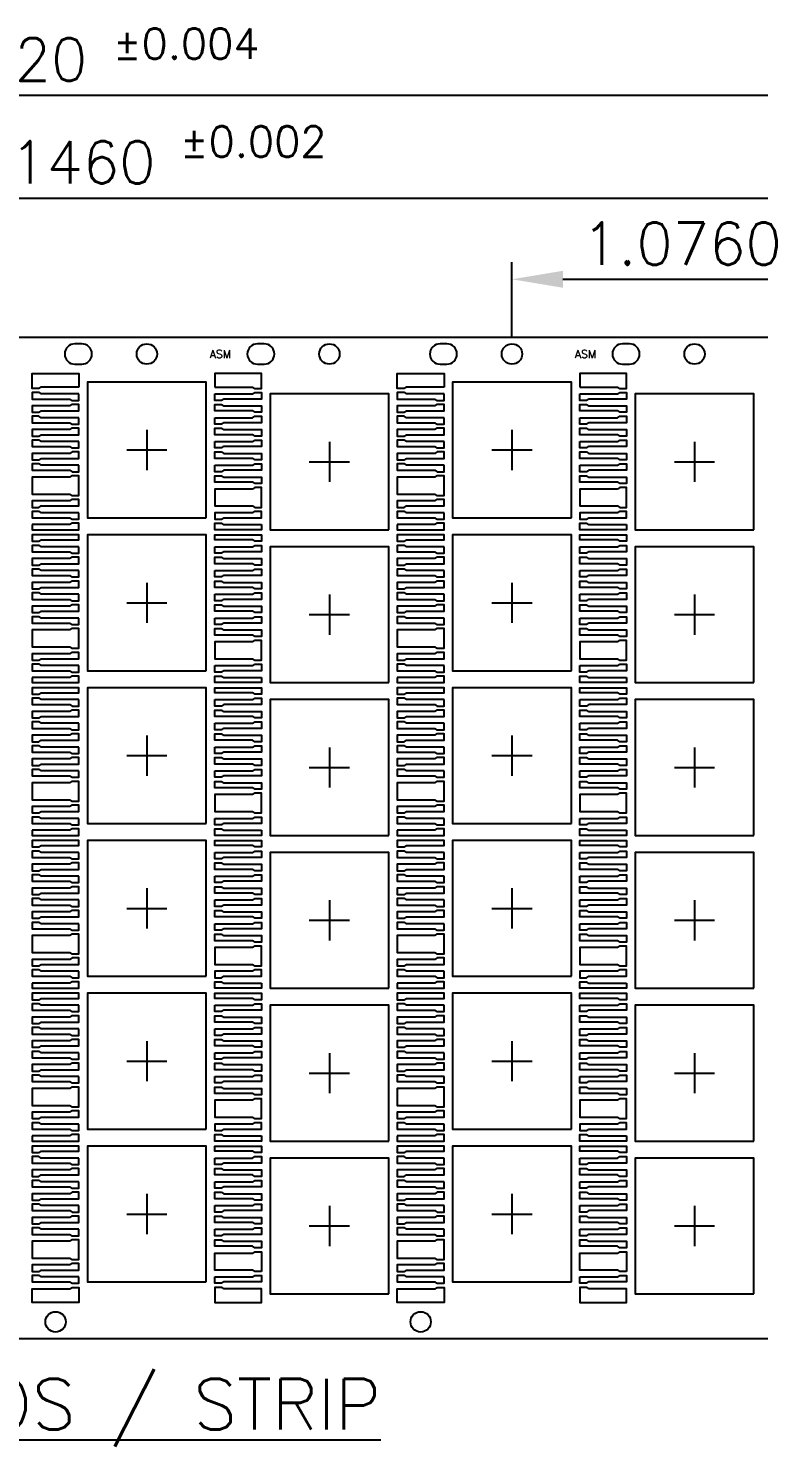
# Model space of a CAD drawing. Extents: x 32 to 268, y 59 to 388.
# Drawn here: x 142 to 185, y 58.9 to 142.4 of the extents above; entities that cross this region are included whole.
import ezdxf
from ezdxf.enums import TextEntityAlignment as Align
from ezdxf.lldxf.tags import DXFTag

# ---------------------------------------------------------------- set-up
doc = ezdxf.new("R2010")
doc.units = 0
doc.header["$LTSCALE"] = 8
doc.header["$MEASUREMENT"] = 0
for name, color, linetype in [('CEN', 2, 'CENTER'), ('COIN-LINE', 4, 'Continuous'), ('DIM', 7, 'Continuous'), ('LF-LINE', 1, 'Continuous'), ('PKG-OUT', 3, 'HIDDEN')]:
    doc.layers.add(name, color=color, linetype=linetype)
doc.styles.add('SIMPLEX', font='SIMPLEX.shx', dxfattribs={"height": 3})
tags = doc.linetypes.add('CENTER', pattern=[2, 1.25, -0.25, 0.25, -0.25]).pattern_tags.tags
tags[10:11] = [DXFTag(74, 4), DXFTag(75, 0), DXFTag(340, '0'), DXFTag(46, 1.0), DXFTag(50, 0.0), DXFTag(44, 0.0), DXFTag(45, 0.0)]
tags[8:9] = [DXFTag(74, 4), DXFTag(75, 0), DXFTag(340, '0'), DXFTag(46, 1.0), DXFTag(50, 0.0), DXFTag(44, 0.0), DXFTag(45, 0.0)]
tags[6:7] = [DXFTag(74, 4), DXFTag(75, 0), DXFTag(340, '0'), DXFTag(46, 1.0), DXFTag(50, 0.0), DXFTag(44, 0.0), DXFTag(45, 0.0)]
tags[4:5] = [DXFTag(74, 4), DXFTag(75, 0), DXFTag(340, '0'), DXFTag(46, 1.0), DXFTag(50, 0.0), DXFTag(44, 0.0), DXFTag(45, 0.0)]
tags = doc.linetypes.add('HIDDEN', pattern=[0.375, 0.25, -0.125]).pattern_tags.tags
tags[6:7] = [DXFTag(74, 4), DXFTag(75, 0), DXFTag(340, '0'), DXFTag(46, 1.0), DXFTag(50, 0.0), DXFTag(44, 0.0), DXFTag(45, 0.0)]
tags[4:5] = [DXFTag(74, 4), DXFTag(75, 0), DXFTag(340, '0'), DXFTag(46, 1.0), DXFTag(50, 0.0), DXFTag(44, 0.0), DXFTag(45, 0.0)]

msp = doc.modelspace()

# ---------------------------------------------------------------- linework, layer by layer
at = {"layer": 'CEN'}
for p, q in [((148.974, 118.79), (148.974, 116.423)), ((170.494, 118.79), (170.494, 116.423)), ((159.734, 118.09), (159.734, 115.723)), ((181.254, 118.09), (181.254, 115.723)), ((147.79, 117.607), (150.158, 117.607)), ((169.31, 117.607), (171.678, 117.607)), ((158.55, 116.907), (160.918, 116.907)), ((180.07, 116.907), (182.438, 116.907)), ((148.974, 109.79), (148.974, 107.423)), ((170.494, 109.79), (170.494, 107.423)), ((147.79, 108.607), (150.158, 108.607)), ((159.734, 109.09), (159.734, 106.723)), ((169.31, 108.607), (171.678, 108.607)), ((181.254, 109.09), (181.254, 106.723)), ((158.55, 107.907), (160.918, 107.907)), ((180.07, 107.907), (182.438, 107.907)), ((148.974, 100.79), (148.974, 98.423)), ((170.494, 100.79), (170.494, 98.423)), ((147.79, 99.607), (150.158, 99.607)), ((159.734, 100.09), (159.734, 97.723)), ((169.31, 99.607), (171.678, 99.607)), ((181.254, 100.09), (181.254, 97.723)), ((158.55, 98.907), (160.918, 98.907)), ((180.07, 98.907), (182.438, 98.907)), ((148.974, 91.79), (148.974, 89.423)), ((159.734, 91.09), (159.734, 88.723)), ((170.494, 91.79), (170.494, 89.423)), ((181.254, 91.09), (181.254, 88.723)), ((147.79, 90.607), (150.158, 90.607)), ((169.31, 90.607), (171.678, 90.607)), ((158.55, 89.907), (160.918, 89.907)), ((180.07, 89.907), (182.438, 89.907)), ((148.974, 82.79), (148.974, 80.423)), ((170.494, 82.79), (170.494, 80.423)), ((159.734, 82.09), (159.734, 79.723)), ((181.254, 82.09), (181.254, 79.723)), ((147.79, 81.607), (150.158, 81.607)), ((169.31, 81.607), (171.678, 81.607)), ((158.55, 80.907), (160.918, 80.907)), ((180.07, 80.907), (182.438, 80.907)), ((148.974, 73.79), (148.974, 71.423)), ((170.494, 73.79), (170.494, 71.423)), ((159.734, 73.09), (159.734, 70.723)), ((181.254, 73.09), (181.254, 70.723)), ((147.79, 72.607), (150.158, 72.607)), ((158.55, 71.907), (160.918, 71.907)), ((169.31, 72.607), (171.678, 72.607)), ((180.07, 71.907), (182.438, 71.907))]:
    msp.add_line(p, q, dxfattribs=at)
at = {"layer": 'COIN-LINE'}
for points in [[(45.974, 124.257), (238.854, 124.257)], [(238.854, 65.257), (45.974, 65.257)]]:
    msp.add_lwpolyline(points, dxfattribs=at)
for points in [[(144.734, 122.657), (145.134, 122.657, 1), (145.134, 123.857), (144.734, 123.857, 1)], [(155.494, 122.657), (155.894, 122.657, 1), (155.894, 123.857), (155.494, 123.857, 1)], [(166.254, 122.657), (166.654, 122.657, 1), (166.654, 123.857), (166.254, 123.857, 1)], [(177.014, 122.657), (177.414, 122.657, 1), (177.414, 123.857), (177.014, 123.857, 1)]]:
    msp.add_lwpolyline(points, format="xyb", close=True, dxfattribs=at)
for points in [[(144.974, 121.307), (142.754, 121.307), (142.614, 121.227), (142.214, 121.227), (142.214, 122.107), (144.974, 122.107)], [(152.974, 121.307), (155.194, 121.307), (155.334, 121.227), (155.734, 121.227), (155.734, 122.107), (152.974, 122.107)], [(166.494, 121.307), (164.274, 121.307), (164.134, 121.227), (163.734, 121.227), (163.734, 122.107), (166.494, 122.107)], [(174.494, 121.307), (176.714, 121.307), (176.854, 121.227), (177.254, 121.227), (177.254, 122.107), (174.494, 122.107)], [(144.974, 120.907), (142.754, 120.907), (142.614, 120.987), (142.214, 120.987), (142.214, 120.607), (144.434, 120.607), (144.574, 120.527), (144.974, 120.527)], [(144.574, 120.287), (144.434, 120.207), (142.214, 120.207), (142.214, 119.827), (142.614, 119.827), (142.754, 119.907), (144.974, 119.907), (144.974, 120.287)], [(152.974, 120.907), (155.194, 120.907), (155.334, 120.987), (155.734, 120.987), (155.734, 120.607), (153.514, 120.607), (153.374, 120.527), (152.974, 120.527)], [(153.374, 120.287), (153.514, 120.207), (155.734, 120.207), (155.734, 119.827), (155.334, 119.827), (155.194, 119.907), (152.974, 119.907), (152.974, 120.287)], [(166.494, 120.907), (164.274, 120.907), (164.134, 120.987), (163.734, 120.987), (163.734, 120.607), (165.954, 120.607), (166.094, 120.527), (166.494, 120.527)], [(166.094, 120.287), (165.954, 120.207), (163.734, 120.207), (163.734, 119.827), (164.134, 119.827), (164.274, 119.907), (166.494, 119.907), (166.494, 120.287)], [(174.494, 120.907), (176.714, 120.907), (176.854, 120.987), (177.254, 120.987), (177.254, 120.607), (175.034, 120.607), (174.894, 120.527), (174.494, 120.527)], [(174.894, 120.287), (175.034, 120.207), (177.254, 120.207), (177.254, 119.827), (176.854, 119.827), (176.714, 119.907), (174.494, 119.907), (174.494, 120.287)], [(144.974, 119.507), (142.754, 119.507), (142.614, 119.587), (142.214, 119.587), (142.214, 119.207), (144.434, 119.207), (144.574, 119.127), (144.974, 119.127)], [(152.974, 119.507), (155.194, 119.507), (155.334, 119.587), (155.734, 119.587), (155.734, 119.207), (153.514, 119.207), (153.374, 119.127), (152.974, 119.127)], [(166.494, 119.507), (164.274, 119.507), (164.134, 119.587), (163.734, 119.587), (163.734, 119.207), (165.954, 119.207), (166.094, 119.127), (166.494, 119.127)], [(174.494, 119.507), (176.714, 119.507), (176.854, 119.587), (177.254, 119.587), (177.254, 119.207), (175.034, 119.207), (174.894, 119.127), (174.494, 119.127)], [(144.574, 118.887), (144.434, 118.807), (142.214, 118.807), (142.214, 118.427), (142.614, 118.427), (142.754, 118.507), (144.974, 118.507), (144.974, 118.887)], [(153.374, 118.887), (153.514, 118.807), (155.734, 118.807), (155.734, 118.427), (155.334, 118.427), (155.194, 118.507), (152.974, 118.507), (152.974, 118.887)], [(166.094, 118.887), (165.954, 118.807), (163.734, 118.807), (163.734, 118.427), (164.134, 118.427), (164.274, 118.507), (166.494, 118.507), (166.494, 118.887)], [(174.894, 118.887), (175.034, 118.807), (177.254, 118.807), (177.254, 118.427), (176.854, 118.427), (176.714, 118.507), (174.494, 118.507), (174.494, 118.887)], [(144.974, 118.107), (142.754, 118.107), (142.614, 118.187), (142.214, 118.187), (142.214, 117.807), (144.434, 117.807), (144.574, 117.727), (144.974, 117.727)], [(152.974, 118.107), (155.194, 118.107), (155.334, 118.187), (155.734, 118.187), (155.734, 117.807), (153.514, 117.807), (153.374, 117.727), (152.974, 117.727)], [(166.494, 118.107), (164.274, 118.107), (164.134, 118.187), (163.734, 118.187), (163.734, 117.807), (165.954, 117.807), (166.094, 117.727), (166.494, 117.727)], [(174.494, 118.107), (176.714, 118.107), (176.854, 118.187), (177.254, 118.187), (177.254, 117.807), (175.034, 117.807), (174.894, 117.727), (174.494, 117.727)], [(144.574, 117.487), (144.434, 117.407), (142.214, 117.407), (142.214, 117.027), (142.614, 117.027), (142.754, 117.107), (144.974, 117.107), (144.974, 117.487)], [(153.374, 117.487), (153.514, 117.407), (155.734, 117.407), (155.734, 117.027), (155.334, 117.027), (155.194, 117.107), (152.974, 117.107), (152.974, 117.487)], [(166.094, 117.487), (165.954, 117.407), (163.734, 117.407), (163.734, 117.027), (164.134, 117.027), (164.274, 117.107), (166.494, 117.107), (166.494, 117.487)], [(174.894, 117.487), (175.034, 117.407), (177.254, 117.407), (177.254, 117.027), (176.854, 117.027), (176.714, 117.107), (174.494, 117.107), (174.494, 117.487)], [(144.974, 116.707), (142.754, 116.707), (142.614, 116.787), (142.214, 116.787), (142.214, 116.407), (144.434, 116.407), (144.574, 116.327), (144.974, 116.327)], [(152.974, 116.707), (155.194, 116.707), (155.334, 116.787), (155.734, 116.787), (155.734, 116.407), (153.514, 116.407), (153.374, 116.327), (152.974, 116.327)], [(166.494, 116.707), (164.274, 116.707), (164.134, 116.787), (163.734, 116.787), (163.734, 116.407), (165.954, 116.407), (166.094, 116.327), (166.494, 116.327)], [(174.494, 116.707), (176.714, 116.707), (176.854, 116.787), (177.254, 116.787), (177.254, 116.407), (175.034, 116.407), (174.894, 116.327), (174.494, 116.327)], [(144.434, 116.007), (142.214, 116.007), (142.214, 115.007), (144.434, 115.007), (144.574, 114.927), (144.974, 114.927), (144.974, 116.087), (144.574, 116.087)], [(153.374, 116.087), (153.514, 116.007), (155.734, 116.007), (155.734, 115.627), (155.334, 115.627), (155.194, 115.707), (152.974, 115.707), (152.974, 116.087)], [(155.194, 115.307), (152.974, 115.307), (152.974, 114.307), (155.194, 114.307), (155.334, 114.227), (155.734, 114.227), (155.734, 115.387), (155.334, 115.387)], [(165.954, 116.007), (163.734, 116.007), (163.734, 115.007), (165.954, 115.007), (166.094, 114.927), (166.494, 114.927), (166.494, 116.087), (166.094, 116.087)], [(174.894, 116.087), (175.034, 116.007), (177.254, 116.007), (177.254, 115.627), (176.854, 115.627), (176.714, 115.707), (174.494, 115.707), (174.494, 116.087)], [(176.714, 115.307), (174.494, 115.307), (174.494, 114.307), (176.714, 114.307), (176.854, 114.227), (177.254, 114.227), (177.254, 115.387), (176.854, 115.387)], [(144.574, 114.687), (144.434, 114.607), (142.214, 114.607), (142.214, 114.227), (142.614, 114.227), (142.754, 114.307), (144.974, 114.307), (144.974, 114.687)], [(166.094, 114.687), (165.954, 114.607), (163.734, 114.607), (163.734, 114.227), (164.134, 114.227), (164.274, 114.307), (166.494, 114.307), (166.494, 114.687)], [(144.974, 113.907), (142.754, 113.907), (142.614, 113.987), (142.214, 113.987), (142.214, 113.607), (144.434, 113.607), (144.574, 113.527), (144.974, 113.527)], [(155.334, 113.987), (155.194, 113.907), (152.974, 113.907), (152.974, 113.527), (153.374, 113.527), (153.514, 113.607), (155.734, 113.607), (155.734, 113.987)], [(166.494, 113.907), (164.274, 113.907), (164.134, 113.987), (163.734, 113.987), (163.734, 113.607), (165.954, 113.607), (166.094, 113.527), (166.494, 113.527)], [(176.854, 113.987), (176.714, 113.907), (174.494, 113.907), (174.494, 113.527), (174.894, 113.527), (175.034, 113.607), (177.254, 113.607), (177.254, 113.987)], [(142.214, 113.207), (142.214, 112.907), (144.974, 112.907), (144.974, 113.287), (144.574, 113.287), (144.434, 113.207)], [(155.734, 113.207), (155.734, 112.907), (152.974, 112.907), (152.974, 113.287), (153.374, 113.287), (153.514, 113.207)], [(163.734, 113.207), (163.734, 112.907), (166.494, 112.907), (166.494, 113.287), (166.094, 113.287), (165.954, 113.207)], [(177.254, 113.207), (177.254, 112.907), (174.494, 112.907), (174.494, 113.287), (174.894, 113.287), (175.034, 113.207)], [(142.754, 112.307), (144.974, 112.307), (144.974, 112.607), (142.214, 112.607), (142.214, 112.227), (142.614, 112.227)], [(144.974, 111.907), (142.754, 111.907), (142.614, 111.987), (142.214, 111.987), (142.214, 111.607), (144.434, 111.607), (144.574, 111.527), (144.974, 111.527)], [(155.194, 112.307), (152.974, 112.307), (152.974, 112.607), (155.734, 112.607), (155.734, 112.227), (155.334, 112.227)], [(152.974, 111.907), (155.194, 111.907), (155.334, 111.987), (155.734, 111.987), (155.734, 111.607), (153.514, 111.607), (153.374, 111.527), (152.974, 111.527)], [(164.274, 112.307), (166.494, 112.307), (166.494, 112.607), (163.734, 112.607), (163.734, 112.227), (164.134, 112.227)], [(166.494, 111.907), (164.274, 111.907), (164.134, 111.987), (163.734, 111.987), (163.734, 111.607), (165.954, 111.607), (166.094, 111.527), (166.494, 111.527)], [(176.714, 112.307), (174.494, 112.307), (174.494, 112.607), (177.254, 112.607), (177.254, 112.227), (176.854, 112.227)], [(174.494, 111.907), (176.714, 111.907), (176.854, 111.987), (177.254, 111.987), (177.254, 111.607), (175.034, 111.607), (174.894, 111.527), (174.494, 111.527)], [(144.574, 111.287), (144.434, 111.207), (142.214, 111.207), (142.214, 110.827), (142.614, 110.827), (142.754, 110.907), (144.974, 110.907), (144.974, 111.287)], [(153.374, 111.287), (153.514, 111.207), (155.734, 111.207), (155.734, 110.827), (155.334, 110.827), (155.194, 110.907), (152.974, 110.907), (152.974, 111.287)], [(166.094, 111.287), (165.954, 111.207), (163.734, 111.207), (163.734, 110.827), (164.134, 110.827), (164.274, 110.907), (166.494, 110.907), (166.494, 111.287)], [(174.894, 111.287), (175.034, 111.207), (177.254, 111.207), (177.254, 110.827), (176.854, 110.827), (176.714, 110.907), (174.494, 110.907), (174.494, 111.287)], [(144.974, 110.507), (142.754, 110.507), (142.614, 110.587), (142.214, 110.587), (142.214, 110.207), (144.434, 110.207), (144.574, 110.127), (144.974, 110.127)], [(152.974, 110.507), (155.194, 110.507), (155.334, 110.587), (155.734, 110.587), (155.734, 110.207), (153.514, 110.207), (153.374, 110.127), (152.974, 110.127)], [(166.494, 110.507), (164.274, 110.507), (164.134, 110.587), (163.734, 110.587), (163.734, 110.207), (165.954, 110.207), (166.094, 110.127), (166.494, 110.127)], [(174.494, 110.507), (176.714, 110.507), (176.854, 110.587), (177.254, 110.587), (177.254, 110.207), (175.034, 110.207), (174.894, 110.127), (174.494, 110.127)], [(144.574, 109.887), (144.434, 109.807), (142.214, 109.807), (142.214, 109.427), (142.614, 109.427), (142.754, 109.507), (144.974, 109.507), (144.974, 109.887)], [(153.374, 109.887), (153.514, 109.807), (155.734, 109.807), (155.734, 109.427), (155.334, 109.427), (155.194, 109.507), (152.974, 109.507), (152.974, 109.887)], [(166.094, 109.887), (165.954, 109.807), (163.734, 109.807), (163.734, 109.427), (164.134, 109.427), (164.274, 109.507), (166.494, 109.507), (166.494, 109.887)], [(174.894, 109.887), (175.034, 109.807), (177.254, 109.807), (177.254, 109.427), (176.854, 109.427), (176.714, 109.507), (174.494, 109.507), (174.494, 109.887)], [(144.974, 109.107), (142.754, 109.107), (142.614, 109.187), (142.214, 109.187), (142.214, 108.807), (144.434, 108.807), (144.574, 108.727), (144.974, 108.727)], [(152.974, 109.107), (155.194, 109.107), (155.334, 109.187), (155.734, 109.187), (155.734, 108.807), (153.514, 108.807), (153.374, 108.727), (152.974, 108.727)], [(166.494, 109.107), (164.274, 109.107), (164.134, 109.187), (163.734, 109.187), (163.734, 108.807), (165.954, 108.807), (166.094, 108.727), (166.494, 108.727)], [(174.494, 109.107), (176.714, 109.107), (176.854, 109.187), (177.254, 109.187), (177.254, 108.807), (175.034, 108.807), (174.894, 108.727), (174.494, 108.727)], [(144.574, 108.487), (144.434, 108.407), (142.214, 108.407), (142.214, 108.027), (142.614, 108.027), (142.754, 108.107), (144.974, 108.107), (144.974, 108.487)], [(144.974, 107.707), (142.754, 107.707), (142.614, 107.787), (142.214, 107.787), (142.214, 107.407), (144.434, 107.407), (144.574, 107.327), (144.974, 107.327)], [(153.374, 108.487), (153.514, 108.407), (155.734, 108.407), (155.734, 108.027), (155.334, 108.027), (155.194, 108.107), (152.974, 108.107), (152.974, 108.487)], [(152.974, 107.707), (155.194, 107.707), (155.334, 107.787), (155.734, 107.787), (155.734, 107.407), (153.514, 107.407), (153.374, 107.327), (152.974, 107.327)], [(166.094, 108.487), (165.954, 108.407), (163.734, 108.407), (163.734, 108.027), (164.134, 108.027), (164.274, 108.107), (166.494, 108.107), (166.494, 108.487)], [(166.494, 107.707), (164.274, 107.707), (164.134, 107.787), (163.734, 107.787), (163.734, 107.407), (165.954, 107.407), (166.094, 107.327), (166.494, 107.327)], [(174.894, 108.487), (175.034, 108.407), (177.254, 108.407), (177.254, 108.027), (176.854, 108.027), (176.714, 108.107), (174.494, 108.107), (174.494, 108.487)], [(174.494, 107.707), (176.714, 107.707), (176.854, 107.787), (177.254, 107.787), (177.254, 107.407), (175.034, 107.407), (174.894, 107.327), (174.494, 107.327)], [(144.434, 107.007), (142.214, 107.007), (142.214, 106.007), (144.434, 106.007), (144.574, 105.927), (144.974, 105.927), (144.974, 107.087), (144.574, 107.087)], [(153.374, 107.087), (153.514, 107.007), (155.734, 107.007), (155.734, 106.627), (155.334, 106.627), (155.194, 106.707), (152.974, 106.707), (152.974, 107.087)], [(165.954, 107.007), (163.734, 107.007), (163.734, 106.007), (165.954, 106.007), (166.094, 105.927), (166.494, 105.927), (166.494, 107.087), (166.094, 107.087)], [(174.894, 107.087), (175.034, 107.007), (177.254, 107.007), (177.254, 106.627), (176.854, 106.627), (176.714, 106.707), (174.494, 106.707), (174.494, 107.087)], [(155.194, 106.307), (152.974, 106.307), (152.974, 105.307), (155.194, 105.307), (155.334, 105.227), (155.734, 105.227), (155.734, 106.387), (155.334, 106.387)], [(176.714, 106.307), (174.494, 106.307), (174.494, 105.307), (176.714, 105.307), (176.854, 105.227), (177.254, 105.227), (177.254, 106.387), (176.854, 106.387)], [(144.574, 105.687), (144.434, 105.607), (142.214, 105.607), (142.214, 105.227), (142.614, 105.227), (142.754, 105.307), (144.974, 105.307), (144.974, 105.687)], [(166.094, 105.687), (165.954, 105.607), (163.734, 105.607), (163.734, 105.227), (164.134, 105.227), (164.274, 105.307), (166.494, 105.307), (166.494, 105.687)], [(144.974, 104.907), (142.754, 104.907), (142.614, 104.987), (142.214, 104.987), (142.214, 104.607), (144.434, 104.607), (144.574, 104.527), (144.974, 104.527)], [(152.974, 104.907), (155.194, 104.907), (155.334, 104.987), (155.734, 104.987), (155.734, 104.607), (153.514, 104.607), (153.374, 104.527), (152.974, 104.527)], [(166.494, 104.907), (164.274, 104.907), (164.134, 104.987), (163.734, 104.987), (163.734, 104.607), (165.954, 104.607), (166.094, 104.527), (166.494, 104.527)], [(174.494, 104.907), (176.714, 104.907), (176.854, 104.987), (177.254, 104.987), (177.254, 104.607), (175.034, 104.607), (174.894, 104.527), (174.494, 104.527)], [(142.214, 104.207), (142.214, 103.907), (144.974, 103.907), (144.974, 104.287), (144.574, 104.287), (144.434, 104.207)], [(142.754, 103.307), (144.974, 103.307), (144.974, 103.607), (142.214, 103.607), (142.214, 103.227), (142.614, 103.227)], [(155.734, 104.207), (155.734, 103.907), (152.974, 103.907), (152.974, 104.287), (153.374, 104.287), (153.514, 104.207)], [(155.194, 103.307), (152.974, 103.307), (152.974, 103.607), (155.734, 103.607), (155.734, 103.227), (155.334, 103.227)], [(163.734, 104.207), (163.734, 103.907), (166.494, 103.907), (166.494, 104.287), (166.094, 104.287), (165.954, 104.207)], [(164.274, 103.307), (166.494, 103.307), (166.494, 103.607), (163.734, 103.607), (163.734, 103.227), (164.134, 103.227)], [(177.254, 104.207), (177.254, 103.907), (174.494, 103.907), (174.494, 104.287), (174.894, 104.287), (175.034, 104.207)], [(176.714, 103.307), (174.494, 103.307), (174.494, 103.607), (177.254, 103.607), (177.254, 103.227), (176.854, 103.227)], [(144.974, 102.907), (142.754, 102.907), (142.614, 102.987), (142.214, 102.987), (142.214, 102.607), (144.434, 102.607), (144.574, 102.527), (144.974, 102.527)], [(152.974, 102.907), (155.194, 102.907), (155.334, 102.987), (155.734, 102.987), (155.734, 102.607), (153.514, 102.607), (153.374, 102.527), (152.974, 102.527)], [(166.494, 102.907), (164.274, 102.907), (164.134, 102.987), (163.734, 102.987), (163.734, 102.607), (165.954, 102.607), (166.094, 102.527), (166.494, 102.527)], [(174.494, 102.907), (176.714, 102.907), (176.854, 102.987), (177.254, 102.987), (177.254, 102.607), (175.034, 102.607), (174.894, 102.527), (174.494, 102.527)], [(144.574, 102.287), (144.434, 102.207), (142.214, 102.207), (142.214, 101.827), (142.614, 101.827), (142.754, 101.907), (144.974, 101.907), (144.974, 102.287)], [(153.374, 102.287), (153.514, 102.207), (155.734, 102.207), (155.734, 101.827), (155.334, 101.827), (155.194, 101.907), (152.974, 101.907), (152.974, 102.287)], [(166.094, 102.287), (165.954, 102.207), (163.734, 102.207), (163.734, 101.827), (164.134, 101.827), (164.274, 101.907), (166.494, 101.907), (166.494, 102.287)], [(174.894, 102.287), (175.034, 102.207), (177.254, 102.207), (177.254, 101.827), (176.854, 101.827), (176.714, 101.907), (174.494, 101.907), (174.494, 102.287)], [(144.974, 101.507), (142.754, 101.507), (142.614, 101.587), (142.214, 101.587), (142.214, 101.207), (144.434, 101.207), (144.574, 101.127), (144.974, 101.127)], [(152.974, 101.507), (155.194, 101.507), (155.334, 101.587), (155.734, 101.587), (155.734, 101.207), (153.514, 101.207), (153.374, 101.127), (152.974, 101.127)], [(166.494, 101.507), (164.274, 101.507), (164.134, 101.587), (163.734, 101.587), (163.734, 101.207), (165.954, 101.207), (166.094, 101.127), (166.494, 101.127)], [(174.494, 101.507), (176.714, 101.507), (176.854, 101.587), (177.254, 101.587), (177.254, 101.207), (175.034, 101.207), (174.894, 101.127), (174.494, 101.127)], [(144.574, 100.887), (144.434, 100.807), (142.214, 100.807), (142.214, 100.427), (142.614, 100.427), (142.754, 100.507), (144.974, 100.507), (144.974, 100.887)], [(153.374, 100.887), (153.514, 100.807), (155.734, 100.807), (155.734, 100.427), (155.334, 100.427), (155.194, 100.507), (152.974, 100.507), (152.974, 100.887)], [(166.094, 100.887), (165.954, 100.807), (163.734, 100.807), (163.734, 100.427), (164.134, 100.427), (164.274, 100.507), (166.494, 100.507), (166.494, 100.887)], [(174.894, 100.887), (175.034, 100.807), (177.254, 100.807), (177.254, 100.427), (176.854, 100.427), (176.714, 100.507), (174.494, 100.507), (174.494, 100.887)], [(144.974, 100.107), (142.754, 100.107), (142.614, 100.187), (142.214, 100.187), (142.214, 99.807), (144.434, 99.807), (144.574, 99.727), (144.974, 99.727)], [(144.574, 99.487), (144.434, 99.407), (142.214, 99.407), (142.214, 99.027), (142.614, 99.027), (142.754, 99.107), (144.974, 99.107), (144.974, 99.487)], [(152.974, 100.107), (155.194, 100.107), (155.334, 100.187), (155.734, 100.187), (155.734, 99.807), (153.514, 99.807), (153.374, 99.727), (152.974, 99.727)], [(153.374, 99.487), (153.514, 99.407), (155.734, 99.407), (155.734, 99.027), (155.334, 99.027), (155.194, 99.107), (152.974, 99.107), (152.974, 99.487)], [(166.494, 100.107), (164.274, 100.107), (164.134, 100.187), (163.734, 100.187), (163.734, 99.807), (165.954, 99.807), (166.094, 99.727), (166.494, 99.727)], [(166.094, 99.487), (165.954, 99.407), (163.734, 99.407), (163.734, 99.027), (164.134, 99.027), (164.274, 99.107), (166.494, 99.107), (166.494, 99.487)], [(174.494, 100.107), (176.714, 100.107), (176.854, 100.187), (177.254, 100.187), (177.254, 99.807), (175.034, 99.807), (174.894, 99.727), (174.494, 99.727)], [(174.894, 99.487), (175.034, 99.407), (177.254, 99.407), (177.254, 99.027), (176.854, 99.027), (176.714, 99.107), (174.494, 99.107), (174.494, 99.487)], [(144.974, 98.707), (142.754, 98.707), (142.614, 98.787), (142.214, 98.787), (142.214, 98.407), (144.434, 98.407), (144.574, 98.327), (144.974, 98.327)], [(152.974, 98.707), (155.194, 98.707), (155.334, 98.787), (155.734, 98.787), (155.734, 98.407), (153.514, 98.407), (153.374, 98.327), (152.974, 98.327)], [(166.494, 98.707), (164.274, 98.707), (164.134, 98.787), (163.734, 98.787), (163.734, 98.407), (165.954, 98.407), (166.094, 98.327), (166.494, 98.327)], [(174.494, 98.707), (176.714, 98.707), (176.854, 98.787), (177.254, 98.787), (177.254, 98.407), (175.034, 98.407), (174.894, 98.327), (174.494, 98.327)], [(144.434, 98.007), (142.214, 98.007), (142.214, 97.007), (144.434, 97.007), (144.574, 96.927), (144.974, 96.927), (144.974, 98.087), (144.574, 98.087)], [(153.374, 98.087), (153.514, 98.007), (155.734, 98.007), (155.734, 97.627), (155.334, 97.627), (155.194, 97.707), (152.974, 97.707), (152.974, 98.087)], [(165.954, 98.007), (163.734, 98.007), (163.734, 97.007), (165.954, 97.007), (166.094, 96.927), (166.494, 96.927), (166.494, 98.087), (166.094, 98.087)], [(174.894, 98.087), (175.034, 98.007), (177.254, 98.007), (177.254, 97.627), (176.854, 97.627), (176.714, 97.707), (174.494, 97.707), (174.494, 98.087)], [(155.194, 97.307), (152.974, 97.307), (152.974, 96.307), (155.194, 96.307), (155.334, 96.227), (155.734, 96.227), (155.734, 97.387), (155.334, 97.387)], [(176.714, 97.307), (174.494, 97.307), (174.494, 96.307), (176.714, 96.307), (176.854, 96.227), (177.254, 96.227), (177.254, 97.387), (176.854, 97.387)], [(144.574, 96.687), (144.434, 96.607), (142.214, 96.607), (142.214, 96.227), (142.614, 96.227), (142.754, 96.307), (144.974, 96.307), (144.974, 96.687)], [(166.094, 96.687), (165.954, 96.607), (163.734, 96.607), (163.734, 96.227), (164.134, 96.227), (164.274, 96.307), (166.494, 96.307), (166.494, 96.687)], [(144.974, 95.907), (142.754, 95.907), (142.614, 95.987), (142.214, 95.987), (142.214, 95.607), (144.434, 95.607), (144.574, 95.527), (144.974, 95.527)], [(142.214, 95.207), (142.214, 94.907), (144.974, 94.907), (144.974, 95.287), (144.574, 95.287), (144.434, 95.207)], [(152.974, 95.907), (155.194, 95.907), (155.334, 95.987), (155.734, 95.987), (155.734, 95.607), (153.514, 95.607), (153.374, 95.527), (152.974, 95.527)], [(155.734, 95.207), (155.734, 94.907), (152.974, 94.907), (152.974, 95.287), (153.374, 95.287), (153.514, 95.207)], [(166.494, 95.907), (164.274, 95.907), (164.134, 95.987), (163.734, 95.987), (163.734, 95.607), (165.954, 95.607), (166.094, 95.527), (166.494, 95.527)], [(163.734, 95.207), (163.734, 94.907), (166.494, 94.907), (166.494, 95.287), (166.094, 95.287), (165.954, 95.207)], [(174.494, 95.907), (176.714, 95.907), (176.854, 95.987), (177.254, 95.987), (177.254, 95.607), (175.034, 95.607), (174.894, 95.527), (174.494, 95.527)], [(177.254, 95.207), (177.254, 94.907), (174.494, 94.907), (174.494, 95.287), (174.894, 95.287), (175.034, 95.207)], [(142.754, 94.307), (144.974, 94.307), (144.974, 94.607), (142.214, 94.607), (142.214, 94.227), (142.614, 94.227)], [(155.194, 94.307), (152.974, 94.307), (152.974, 94.607), (155.734, 94.607), (155.734, 94.227), (155.334, 94.227)], [(164.274, 94.307), (166.494, 94.307), (166.494, 94.607), (163.734, 94.607), (163.734, 94.227), (164.134, 94.227)], [(176.714, 94.307), (174.494, 94.307), (174.494, 94.607), (177.254, 94.607), (177.254, 94.227), (176.854, 94.227)], [(144.974, 93.907), (142.754, 93.907), (142.614, 93.987), (142.214, 93.987), (142.214, 93.607), (144.434, 93.607), (144.574, 93.527), (144.974, 93.527)], [(152.974, 93.907), (155.194, 93.907), (155.334, 93.987), (155.734, 93.987), (155.734, 93.607), (153.514, 93.607), (153.374, 93.527), (152.974, 93.527)], [(166.494, 93.907), (164.274, 93.907), (164.134, 93.987), (163.734, 93.987), (163.734, 93.607), (165.954, 93.607), (166.094, 93.527), (166.494, 93.527)], [(174.494, 93.907), (176.714, 93.907), (176.854, 93.987), (177.254, 93.987), (177.254, 93.607), (175.034, 93.607), (174.894, 93.527), (174.494, 93.527)], [(144.574, 93.287), (144.434, 93.207), (142.214, 93.207), (142.214, 92.827), (142.614, 92.827), (142.754, 92.907), (144.974, 92.907), (144.974, 93.287)], [(153.374, 93.287), (153.514, 93.207), (155.734, 93.207), (155.734, 92.827), (155.334, 92.827), (155.194, 92.907), (152.974, 92.907), (152.974, 93.287)], [(166.094, 93.287), (165.954, 93.207), (163.734, 93.207), (163.734, 92.827), (164.134, 92.827), (164.274, 92.907), (166.494, 92.907), (166.494, 93.287)], [(174.894, 93.287), (175.034, 93.207), (177.254, 93.207), (177.254, 92.827), (176.854, 92.827), (176.714, 92.907), (174.494, 92.907), (174.494, 93.287)], [(144.974, 92.507), (142.754, 92.507), (142.614, 92.587), (142.214, 92.587), (142.214, 92.207), (144.434, 92.207), (144.574, 92.127), (144.974, 92.127)], [(144.574, 91.887), (144.434, 91.807), (142.214, 91.807), (142.214, 91.427), (142.614, 91.427), (142.754, 91.507), (144.974, 91.507), (144.974, 91.887)], [(152.974, 92.507), (155.194, 92.507), (155.334, 92.587), (155.734, 92.587), (155.734, 92.207), (153.514, 92.207), (153.374, 92.127), (152.974, 92.127)], [(153.374, 91.887), (153.514, 91.807), (155.734, 91.807), (155.734, 91.427), (155.334, 91.427), (155.194, 91.507), (152.974, 91.507), (152.974, 91.887)], [(166.494, 92.507), (164.274, 92.507), (164.134, 92.587), (163.734, 92.587), (163.734, 92.207), (165.954, 92.207), (166.094, 92.127), (166.494, 92.127)], [(166.094, 91.887), (165.954, 91.807), (163.734, 91.807), (163.734, 91.427), (164.134, 91.427), (164.274, 91.507), (166.494, 91.507), (166.494, 91.887)], [(174.494, 92.507), (176.714, 92.507), (176.854, 92.587), (177.254, 92.587), (177.254, 92.207), (175.034, 92.207), (174.894, 92.127), (174.494, 92.127)], [(174.894, 91.887), (175.034, 91.807), (177.254, 91.807), (177.254, 91.427), (176.854, 91.427), (176.714, 91.507), (174.494, 91.507), (174.494, 91.887)], [(144.974, 91.107), (142.754, 91.107), (142.614, 91.187), (142.214, 91.187), (142.214, 90.807), (144.434, 90.807), (144.574, 90.727), (144.974, 90.727)], [(152.974, 91.107), (155.194, 91.107), (155.334, 91.187), (155.734, 91.187), (155.734, 90.807), (153.514, 90.807), (153.374, 90.727), (152.974, 90.727)], [(166.494, 91.107), (164.274, 91.107), (164.134, 91.187), (163.734, 91.187), (163.734, 90.807), (165.954, 90.807), (166.094, 90.727), (166.494, 90.727)], [(174.494, 91.107), (176.714, 91.107), (176.854, 91.187), (177.254, 91.187), (177.254, 90.807), (175.034, 90.807), (174.894, 90.727), (174.494, 90.727)], [(144.574, 90.487), (144.434, 90.407), (142.214, 90.407), (142.214, 90.027), (142.614, 90.027), (142.754, 90.107), (144.974, 90.107), (144.974, 90.487)], [(153.374, 90.487), (153.514, 90.407), (155.734, 90.407), (155.734, 90.027), (155.334, 90.027), (155.194, 90.107), (152.974, 90.107), (152.974, 90.487)], [(166.094, 90.487), (165.954, 90.407), (163.734, 90.407), (163.734, 90.027), (164.134, 90.027), (164.274, 90.107), (166.494, 90.107), (166.494, 90.487)], [(174.894, 90.487), (175.034, 90.407), (177.254, 90.407), (177.254, 90.027), (176.854, 90.027), (176.714, 90.107), (174.494, 90.107), (174.494, 90.487)], [(144.974, 89.707), (142.754, 89.707), (142.614, 89.787), (142.214, 89.787), (142.214, 89.407), (144.434, 89.407), (144.574, 89.327), (144.974, 89.327)], [(152.974, 89.707), (155.194, 89.707), (155.334, 89.787), (155.734, 89.787), (155.734, 89.407), (153.514, 89.407), (153.374, 89.327), (152.974, 89.327)], [(166.494, 89.707), (164.274, 89.707), (164.134, 89.787), (163.734, 89.787), (163.734, 89.407), (165.954, 89.407), (166.094, 89.327), (166.494, 89.327)], [(174.494, 89.707), (176.714, 89.707), (176.854, 89.787), (177.254, 89.787), (177.254, 89.407), (175.034, 89.407), (174.894, 89.327), (174.494, 89.327)], [(144.434, 89.007), (142.214, 89.007), (142.214, 88.007), (144.434, 88.007), (144.574, 87.927), (144.974, 87.927), (144.974, 89.087), (144.574, 89.087)], [(153.374, 89.087), (153.514, 89.007), (155.734, 89.007), (155.734, 88.627), (155.334, 88.627), (155.194, 88.707), (152.974, 88.707), (152.974, 89.087)], [(165.954, 89.007), (163.734, 89.007), (163.734, 88.007), (165.954, 88.007), (166.094, 87.927), (166.494, 87.927), (166.494, 89.087), (166.094, 89.087)], [(174.894, 89.087), (175.034, 89.007), (177.254, 89.007), (177.254, 88.627), (176.854, 88.627), (176.714, 88.707), (174.494, 88.707), (174.494, 89.087)], [(155.194, 88.307), (152.974, 88.307), (152.974, 87.307), (155.194, 87.307), (155.334, 87.227), (155.734, 87.227), (155.734, 88.387), (155.334, 88.387)], [(176.714, 88.307), (174.494, 88.307), (174.494, 87.307), (176.714, 87.307), (176.854, 87.227), (177.254, 87.227), (177.254, 88.387), (176.854, 88.387)], [(144.574, 87.687), (144.434, 87.607), (142.214, 87.607), (142.214, 87.227), (142.614, 87.227), (142.754, 87.307), (144.974, 87.307), (144.974, 87.687)], [(144.974, 86.907), (142.754, 86.907), (142.614, 86.987), (142.214, 86.987), (142.214, 86.607), (144.434, 86.607), (144.574, 86.527), (144.974, 86.527)], [(155.334, 86.987), (155.194, 86.907), (152.974, 86.907), (152.974, 86.527), (153.374, 86.527), (153.514, 86.607), (155.734, 86.607), (155.734, 86.987)], [(166.094, 87.687), (165.954, 87.607), (163.734, 87.607), (163.734, 87.227), (164.134, 87.227), (164.274, 87.307), (166.494, 87.307), (166.494, 87.687)], [(166.494, 86.907), (164.274, 86.907), (164.134, 86.987), (163.734, 86.987), (163.734, 86.607), (165.954, 86.607), (166.094, 86.527), (166.494, 86.527)], [(176.854, 86.987), (176.714, 86.907), (174.494, 86.907), (174.494, 86.527), (174.894, 86.527), (175.034, 86.607), (177.254, 86.607), (177.254, 86.987)], [(142.214, 86.207), (142.214, 85.907), (144.974, 85.907), (144.974, 86.287), (144.574, 86.287), (144.434, 86.207)], [(155.734, 86.207), (155.734, 85.907), (152.974, 85.907), (152.974, 86.287), (153.374, 86.287), (153.514, 86.207)], [(163.734, 86.207), (163.734, 85.907), (166.494, 85.907), (166.494, 86.287), (166.094, 86.287), (165.954, 86.207)], [(177.254, 86.207), (177.254, 85.907), (174.494, 85.907), (174.494, 86.287), (174.894, 86.287), (175.034, 86.207)], [(142.754, 85.307), (144.974, 85.307), (144.974, 85.607), (142.214, 85.607), (142.214, 85.227), (142.614, 85.227)], [(155.194, 85.307), (152.974, 85.307), (152.974, 85.607), (155.734, 85.607), (155.734, 85.227), (155.334, 85.227)], [(164.274, 85.307), (166.494, 85.307), (166.494, 85.607), (163.734, 85.607), (163.734, 85.227), (164.134, 85.227)], [(176.714, 85.307), (174.494, 85.307), (174.494, 85.607), (177.254, 85.607), (177.254, 85.227), (176.854, 85.227)], [(144.974, 84.907), (142.754, 84.907), (142.614, 84.987), (142.214, 84.987), (142.214, 84.607), (144.434, 84.607), (144.574, 84.527), (144.974, 84.527)], [(152.974, 84.907), (155.194, 84.907), (155.334, 84.987), (155.734, 84.987), (155.734, 84.607), (153.514, 84.607), (153.374, 84.527), (152.974, 84.527)], [(166.494, 84.907), (164.274, 84.907), (164.134, 84.987), (163.734, 84.987), (163.734, 84.607), (165.954, 84.607), (166.094, 84.527), (166.494, 84.527)], [(174.494, 84.907), (176.714, 84.907), (176.854, 84.987), (177.254, 84.987), (177.254, 84.607), (175.034, 84.607), (174.894, 84.527), (174.494, 84.527)], [(144.574, 84.287), (144.434, 84.207), (142.214, 84.207), (142.214, 83.827), (142.614, 83.827), (142.754, 83.907), (144.974, 83.907), (144.974, 84.287)], [(144.974, 83.507), (142.754, 83.507), (142.614, 83.587), (142.214, 83.587), (142.214, 83.207), (144.434, 83.207), (144.574, 83.127), (144.974, 83.127)], [(153.374, 84.287), (153.514, 84.207), (155.734, 84.207), (155.734, 83.827), (155.334, 83.827), (155.194, 83.907), (152.974, 83.907), (152.974, 84.287)], [(152.974, 83.507), (155.194, 83.507), (155.334, 83.587), (155.734, 83.587), (155.734, 83.207), (153.514, 83.207), (153.374, 83.127), (152.974, 83.127)], [(166.094, 84.287), (165.954, 84.207), (163.734, 84.207), (163.734, 83.827), (164.134, 83.827), (164.274, 83.907), (166.494, 83.907), (166.494, 84.287)], [(166.494, 83.507), (164.274, 83.507), (164.134, 83.587), (163.734, 83.587), (163.734, 83.207), (165.954, 83.207), (166.094, 83.127), (166.494, 83.127)], [(174.894, 84.287), (175.034, 84.207), (177.254, 84.207), (177.254, 83.827), (176.854, 83.827), (176.714, 83.907), (174.494, 83.907), (174.494, 84.287)], [(174.494, 83.507), (176.714, 83.507), (176.854, 83.587), (177.254, 83.587), (177.254, 83.207), (175.034, 83.207), (174.894, 83.127), (174.494, 83.127)], [(144.574, 82.887), (144.434, 82.807), (142.214, 82.807), (142.214, 82.427), (142.614, 82.427), (142.754, 82.507), (144.974, 82.507), (144.974, 82.887)], [(153.374, 82.887), (153.514, 82.807), (155.734, 82.807), (155.734, 82.427), (155.334, 82.427), (155.194, 82.507), (152.974, 82.507), (152.974, 82.887)], [(166.094, 82.887), (165.954, 82.807), (163.734, 82.807), (163.734, 82.427), (164.134, 82.427), (164.274, 82.507), (166.494, 82.507), (166.494, 82.887)], [(174.894, 82.887), (175.034, 82.807), (177.254, 82.807), (177.254, 82.427), (176.854, 82.427), (176.714, 82.507), (174.494, 82.507), (174.494, 82.887)], [(144.974, 82.107), (142.754, 82.107), (142.614, 82.187), (142.214, 82.187), (142.214, 81.807), (144.434, 81.807), (144.574, 81.727), (144.974, 81.727)], [(152.974, 82.107), (155.194, 82.107), (155.334, 82.187), (155.734, 82.187), (155.734, 81.807), (153.514, 81.807), (153.374, 81.727), (152.974, 81.727)], [(166.494, 82.107), (164.274, 82.107), (164.134, 82.187), (163.734, 82.187), (163.734, 81.807), (165.954, 81.807), (166.094, 81.727), (166.494, 81.727)], [(174.494, 82.107), (176.714, 82.107), (176.854, 82.187), (177.254, 82.187), (177.254, 81.807), (175.034, 81.807), (174.894, 81.727), (174.494, 81.727)], [(144.574, 81.487), (144.434, 81.407), (142.214, 81.407), (142.214, 81.027), (142.614, 81.027), (142.754, 81.107), (144.974, 81.107), (144.974, 81.487)], [(153.374, 81.487), (153.514, 81.407), (155.734, 81.407), (155.734, 81.027), (155.334, 81.027), (155.194, 81.107), (152.974, 81.107), (152.974, 81.487)], [(166.094, 81.487), (165.954, 81.407), (163.734, 81.407), (163.734, 81.027), (164.134, 81.027), (164.274, 81.107), (166.494, 81.107), (166.494, 81.487)], [(174.894, 81.487), (175.034, 81.407), (177.254, 81.407), (177.254, 81.027), (176.854, 81.027), (176.714, 81.107), (174.494, 81.107), (174.494, 81.487)], [(144.974, 80.707), (142.754, 80.707), (142.614, 80.787), (142.214, 80.787), (142.214, 80.407), (144.434, 80.407), (144.574, 80.327), (144.974, 80.327)], [(152.974, 80.707), (155.194, 80.707), (155.334, 80.787), (155.734, 80.787), (155.734, 80.407), (153.514, 80.407), (153.374, 80.327), (152.974, 80.327)], [(166.494, 80.707), (164.274, 80.707), (164.134, 80.787), (163.734, 80.787), (163.734, 80.407), (165.954, 80.407), (166.094, 80.327), (166.494, 80.327)], [(174.494, 80.707), (176.714, 80.707), (176.854, 80.787), (177.254, 80.787), (177.254, 80.407), (175.034, 80.407), (174.894, 80.327), (174.494, 80.327)], [(144.434, 80.007), (142.214, 80.007), (142.214, 79.007), (144.434, 79.007), (144.574, 78.927), (144.974, 78.927), (144.974, 80.087), (144.574, 80.087)], [(153.374, 80.087), (153.514, 80.007), (155.734, 80.007), (155.734, 79.627), (155.334, 79.627), (155.194, 79.707), (152.974, 79.707), (152.974, 80.087)], [(155.194, 79.307), (152.974, 79.307), (152.974, 78.307), (155.194, 78.307), (155.334, 78.227), (155.734, 78.227), (155.734, 79.387), (155.334, 79.387)], [(165.954, 80.007), (163.734, 80.007), (163.734, 79.007), (165.954, 79.007), (166.094, 78.927), (166.494, 78.927), (166.494, 80.087), (166.094, 80.087)], [(174.894, 80.087), (175.034, 80.007), (177.254, 80.007), (177.254, 79.627), (176.854, 79.627), (176.714, 79.707), (174.494, 79.707), (174.494, 80.087)], [(176.714, 79.307), (174.494, 79.307), (174.494, 78.307), (176.714, 78.307), (176.854, 78.227), (177.254, 78.227), (177.254, 79.387), (176.854, 79.387)], [(144.574, 78.687), (144.434, 78.607), (142.214, 78.607), (142.214, 78.227), (142.614, 78.227), (142.754, 78.307), (144.974, 78.307), (144.974, 78.687)], [(166.094, 78.687), (165.954, 78.607), (163.734, 78.607), (163.734, 78.227), (164.134, 78.227), (164.274, 78.307), (166.494, 78.307), (166.494, 78.687)], [(144.974, 77.907), (142.754, 77.907), (142.614, 77.987), (142.214, 77.987), (142.214, 77.607), (144.434, 77.607), (144.574, 77.527), (144.974, 77.527)], [(155.334, 77.987), (155.194, 77.907), (152.974, 77.907), (152.974, 77.527), (153.374, 77.527), (153.514, 77.607), (155.734, 77.607), (155.734, 77.987)], [(166.494, 77.907), (164.274, 77.907), (164.134, 77.987), (163.734, 77.987), (163.734, 77.607), (165.954, 77.607), (166.094, 77.527), (166.494, 77.527)], [(176.854, 77.987), (176.714, 77.907), (174.494, 77.907), (174.494, 77.527), (174.894, 77.527), (175.034, 77.607), (177.254, 77.607), (177.254, 77.987)], [(142.214, 77.207), (142.214, 76.907), (144.974, 76.907), (144.974, 77.287), (144.574, 77.287), (144.434, 77.207)], [(155.734, 77.207), (155.734, 76.907), (152.974, 76.907), (152.974, 77.287), (153.374, 77.287), (153.514, 77.207)], [(163.734, 77.207), (163.734, 76.907), (166.494, 76.907), (166.494, 77.287), (166.094, 77.287), (165.954, 77.207)], [(177.254, 77.207), (177.254, 76.907), (174.494, 76.907), (174.494, 77.287), (174.894, 77.287), (175.034, 77.207)], [(142.754, 76.307), (144.974, 76.307), (144.974, 76.607), (142.214, 76.607), (142.214, 76.227), (142.614, 76.227)], [(155.194, 76.307), (152.974, 76.307), (152.974, 76.607), (155.734, 76.607), (155.734, 76.227), (155.334, 76.227)], [(164.274, 76.307), (166.494, 76.307), (166.494, 76.607), (163.734, 76.607), (163.734, 76.227), (164.134, 76.227)], [(176.714, 76.307), (174.494, 76.307), (174.494, 76.607), (177.254, 76.607), (177.254, 76.227), (176.854, 76.227)], [(144.974, 75.907), (142.754, 75.907), (142.614, 75.987), (142.214, 75.987), (142.214, 75.607), (144.434, 75.607), (144.574, 75.527), (144.974, 75.527)], [(144.574, 75.287), (144.434, 75.207), (142.214, 75.207), (142.214, 74.827), (142.614, 74.827), (142.754, 74.907), (144.974, 74.907), (144.974, 75.287)], [(152.974, 75.907), (155.194, 75.907), (155.334, 75.987), (155.734, 75.987), (155.734, 75.607), (153.514, 75.607), (153.374, 75.527), (152.974, 75.527)], [(153.374, 75.287), (153.514, 75.207), (155.734, 75.207), (155.734, 74.827), (155.334, 74.827), (155.194, 74.907), (152.974, 74.907), (152.974, 75.287)], [(166.494, 75.907), (164.274, 75.907), (164.134, 75.987), (163.734, 75.987), (163.734, 75.607), (165.954, 75.607), (166.094, 75.527), (166.494, 75.527)], [(166.094, 75.287), (165.954, 75.207), (163.734, 75.207), (163.734, 74.827), (164.134, 74.827), (164.274, 74.907), (166.494, 74.907), (166.494, 75.287)], [(174.494, 75.907), (176.714, 75.907), (176.854, 75.987), (177.254, 75.987), (177.254, 75.607), (175.034, 75.607), (174.894, 75.527), (174.494, 75.527)], [(174.894, 75.287), (175.034, 75.207), (177.254, 75.207), (177.254, 74.827), (176.854, 74.827), (176.714, 74.907), (174.494, 74.907), (174.494, 75.287)], [(144.974, 74.507), (142.754, 74.507), (142.614, 74.587), (142.214, 74.587), (142.214, 74.207), (144.434, 74.207), (144.574, 74.127), (144.974, 74.127)], [(152.974, 74.507), (155.194, 74.507), (155.334, 74.587), (155.734, 74.587), (155.734, 74.207), (153.514, 74.207), (153.374, 74.127), (152.974, 74.127)], [(166.494, 74.507), (164.274, 74.507), (164.134, 74.587), (163.734, 74.587), (163.734, 74.207), (165.954, 74.207), (166.094, 74.127), (166.494, 74.127)], [(174.494, 74.507), (176.714, 74.507), (176.854, 74.587), (177.254, 74.587), (177.254, 74.207), (175.034, 74.207), (174.894, 74.127), (174.494, 74.127)], [(144.574, 73.887), (144.434, 73.807), (142.214, 73.807), (142.214, 73.427), (142.614, 73.427), (142.754, 73.507), (144.974, 73.507), (144.974, 73.887)], [(153.374, 73.887), (153.514, 73.807), (155.734, 73.807), (155.734, 73.427), (155.334, 73.427), (155.194, 73.507), (152.974, 73.507), (152.974, 73.887)], [(166.094, 73.887), (165.954, 73.807), (163.734, 73.807), (163.734, 73.427), (164.134, 73.427), (164.274, 73.507), (166.494, 73.507), (166.494, 73.887)], [(174.894, 73.887), (175.034, 73.807), (177.254, 73.807), (177.254, 73.427), (176.854, 73.427), (176.714, 73.507), (174.494, 73.507), (174.494, 73.887)], [(144.974, 73.107), (142.754, 73.107), (142.614, 73.187), (142.214, 73.187), (142.214, 72.807), (144.434, 72.807), (144.574, 72.727), (144.974, 72.727)], [(152.974, 73.107), (155.194, 73.107), (155.334, 73.187), (155.734, 73.187), (155.734, 72.807), (153.514, 72.807), (153.374, 72.727), (152.974, 72.727)], [(166.494, 73.107), (164.274, 73.107), (164.134, 73.187), (163.734, 73.187), (163.734, 72.807), (165.954, 72.807), (166.094, 72.727), (166.494, 72.727)], [(174.494, 73.107), (176.714, 73.107), (176.854, 73.187), (177.254, 73.187), (177.254, 72.807), (175.034, 72.807), (174.894, 72.727), (174.494, 72.727)], [(144.574, 72.487), (144.434, 72.407), (142.214, 72.407), (142.214, 72.027), (142.614, 72.027), (142.754, 72.107), (144.974, 72.107), (144.974, 72.487)], [(153.374, 72.487), (153.514, 72.407), (155.734, 72.407), (155.734, 72.027), (155.334, 72.027), (155.194, 72.107), (152.974, 72.107), (152.974, 72.487)], [(166.094, 72.487), (165.954, 72.407), (163.734, 72.407), (163.734, 72.027), (164.134, 72.027), (164.274, 72.107), (166.494, 72.107), (166.494, 72.487)], [(174.894, 72.487), (175.034, 72.407), (177.254, 72.407), (177.254, 72.027), (176.854, 72.027), (176.714, 72.107), (174.494, 72.107), (174.494, 72.487)], [(144.974, 71.707), (142.754, 71.707), (142.614, 71.787), (142.214, 71.787), (142.214, 71.407), (144.434, 71.407), (144.574, 71.327), (144.974, 71.327)], [(144.434, 71.007), (142.214, 71.007), (142.214, 70.007), (144.434, 70.007), (144.574, 69.927), (144.974, 69.927), (144.974, 71.087), (144.574, 71.087)], [(152.974, 71.707), (155.194, 71.707), (155.334, 71.787), (155.734, 71.787), (155.734, 71.407), (153.514, 71.407), (153.374, 71.327), (152.974, 71.327)], [(153.374, 71.087), (153.514, 71.007), (155.734, 71.007), (155.734, 70.627), (155.334, 70.627), (155.194, 70.707), (152.974, 70.707), (152.974, 71.087)], [(166.494, 71.707), (164.274, 71.707), (164.134, 71.787), (163.734, 71.787), (163.734, 71.407), (165.954, 71.407), (166.094, 71.327), (166.494, 71.327)], [(165.954, 71.007), (163.734, 71.007), (163.734, 70.007), (165.954, 70.007), (166.094, 69.927), (166.494, 69.927), (166.494, 71.087), (166.094, 71.087)], [(174.494, 71.707), (176.714, 71.707), (176.854, 71.787), (177.254, 71.787), (177.254, 71.407), (175.034, 71.407), (174.894, 71.327), (174.494, 71.327)], [(174.894, 71.087), (175.034, 71.007), (177.254, 71.007), (177.254, 70.627), (176.854, 70.627), (176.714, 70.707), (174.494, 70.707), (174.494, 71.087)], [(155.734, 69.227), (155.334, 69.227), (155.194, 69.307), (152.974, 69.307), (152.974, 70.307), (155.194, 70.307), (155.334, 70.387), (155.734, 70.387)], [(177.254, 69.227), (176.854, 69.227), (176.714, 69.307), (174.494, 69.307), (174.494, 70.307), (176.714, 70.307), (176.854, 70.387), (177.254, 70.387)], [(144.574, 69.687), (144.434, 69.607), (142.214, 69.607), (142.214, 69.227), (142.614, 69.227), (142.754, 69.307), (144.974, 69.307), (144.974, 69.687)], [(166.094, 69.687), (165.954, 69.607), (163.734, 69.607), (163.734, 69.227), (164.134, 69.227), (164.274, 69.307), (166.494, 69.307), (166.494, 69.687)], [(144.974, 68.907), (142.754, 68.907), (142.614, 68.987), (142.214, 68.987), (142.214, 68.607), (144.434, 68.607), (144.574, 68.527), (144.974, 68.527)], [(152.974, 68.907), (155.194, 68.907), (155.334, 68.987), (155.734, 68.987), (155.734, 68.607), (153.514, 68.607), (153.374, 68.527), (152.974, 68.527)], [(166.494, 68.907), (164.274, 68.907), (164.134, 68.987), (163.734, 68.987), (163.734, 68.607), (165.954, 68.607), (166.094, 68.527), (166.494, 68.527)], [(174.494, 68.907), (176.714, 68.907), (176.854, 68.987), (177.254, 68.987), (177.254, 68.607), (175.034, 68.607), (174.894, 68.527), (174.494, 68.527)], [(144.434, 68.207), (144.574, 68.287), (144.974, 68.287), (144.974, 67.407), (142.214, 67.407), (142.214, 68.207)], [(153.514, 68.207), (153.374, 68.287), (152.974, 68.287), (152.974, 67.407), (155.734, 67.407), (155.734, 68.207)], [(165.954, 68.207), (166.094, 68.287), (166.494, 68.287), (166.494, 67.407), (163.734, 67.407), (163.734, 68.207)], [(175.034, 68.207), (174.894, 68.287), (174.494, 68.287), (174.494, 67.407), (177.254, 67.407), (177.254, 68.207)]]:
    msp.add_lwpolyline(points, close=True, dxfattribs=at)
for centre in [(148.974, 123.257), (159.734, 123.257), (170.494, 123.257), (181.254, 123.257), (143.594, 66.257), (165.114, 66.257)]:
    msp.add_circle(centre, 0.6, dxfattribs=at)
at = {"layer": 'DIM'}
for p, q in [((48.574, 138.502), (238.614, 138.502)), ((55.134, 132.445), (232.054, 132.445)), ((170.494, 124.257), (170.494, 128.659)), ((173.494, 127.659), (189.014, 127.659))]:
    msp.add_line(p, q, dxfattribs=at)
msp.add_solid([(170.494, 127.659), (173.494, 127.159), (173.494, 128.159)], dxfattribs=at)
at = {"layer": 'PKG-OUT'}
for points in [[(152.474, 113.607), (152.474, 121.607), (145.474, 121.607), (145.474, 113.607)], [(173.994, 113.607), (173.994, 121.607), (166.994, 121.607), (166.994, 113.607)], [(163.234, 112.907), (163.234, 120.907), (156.234, 120.907), (156.234, 112.907)], [(184.754, 112.907), (184.754, 120.907), (177.754, 120.907), (177.754, 112.907)], [(152.474, 104.607), (152.474, 112.607), (145.474, 112.607), (145.474, 104.607)], [(173.994, 104.607), (173.994, 112.607), (166.994, 112.607), (166.994, 104.607)], [(163.234, 103.907), (163.234, 111.907), (156.234, 111.907), (156.234, 103.907)], [(184.754, 103.907), (184.754, 111.907), (177.754, 111.907), (177.754, 103.907)], [(152.474, 95.607), (152.474, 103.607), (145.474, 103.607), (145.474, 95.607)], [(173.994, 95.607), (173.994, 103.607), (166.994, 103.607), (166.994, 95.607)], [(163.234, 94.907), (163.234, 102.907), (156.234, 102.907), (156.234, 94.907)], [(184.754, 94.907), (184.754, 102.907), (177.754, 102.907), (177.754, 94.907)], [(152.474, 86.607), (152.474, 94.607), (145.474, 94.607), (145.474, 86.607)], [(173.994, 86.607), (173.994, 94.607), (166.994, 94.607), (166.994, 86.607)], [(163.234, 85.907), (163.234, 93.907), (156.234, 93.907), (156.234, 85.907)], [(184.754, 85.907), (184.754, 93.907), (177.754, 93.907), (177.754, 85.907)], [(152.474, 77.607), (152.474, 85.607), (145.474, 85.607), (145.474, 77.607)], [(173.994, 77.607), (173.994, 85.607), (166.994, 85.607), (166.994, 77.607)], [(163.234, 76.907), (163.234, 84.907), (156.234, 84.907), (156.234, 76.907)], [(184.754, 76.907), (184.754, 84.907), (177.754, 84.907), (177.754, 76.907)], [(152.474, 68.607), (152.474, 76.607), (145.474, 76.607), (145.474, 68.607)], [(173.994, 68.607), (173.994, 76.607), (166.994, 76.607), (166.994, 68.607)], [(163.234, 67.907), (163.234, 75.907), (156.234, 75.907), (156.234, 67.907)], [(184.754, 67.907), (184.754, 75.907), (177.754, 75.907), (177.754, 67.907)]]:
    msp.add_lwpolyline(points, close=True, dxfattribs=at)

# ---------------------------------------------------------------- texts
at = {"layer": 'DIM', "attachment_point": 5, "style": 'SIMPLEX'}
for s, insert, char_height in [('%%P0.004', (151.292, 141.536), 1.8), ('9.8020', (139.57, 140.602), 2.5), ('%%P0.002', (155.24, 135.766), 1.8), ('9.1460', (143.594, 134.545), 2.5), ('1.0760', (180.508, 129.759), 2.5)]:
    msp.add_mtext(s, dxfattribs=dict(at, insert=insert, char_height=char_height))
at = {"layer": 'LF-LINE', "style": 'SIMPLEX'}
msp.add_text('%%U108 PADS / STRIP', height=3, dxfattribs=at).set_placement((124.716, 59.909))
at = {"layer": 'PKG-OUT', "style": 'SIMPLEX'}
for p in [(153.307, 123.257), (174.827, 123.257)]:
    msp.add_text('ASM', height=0.4724, dxfattribs=at).set_placement(p, align=Align.MIDDLE_CENTER)

doc.saveas('drawing.dxf')
